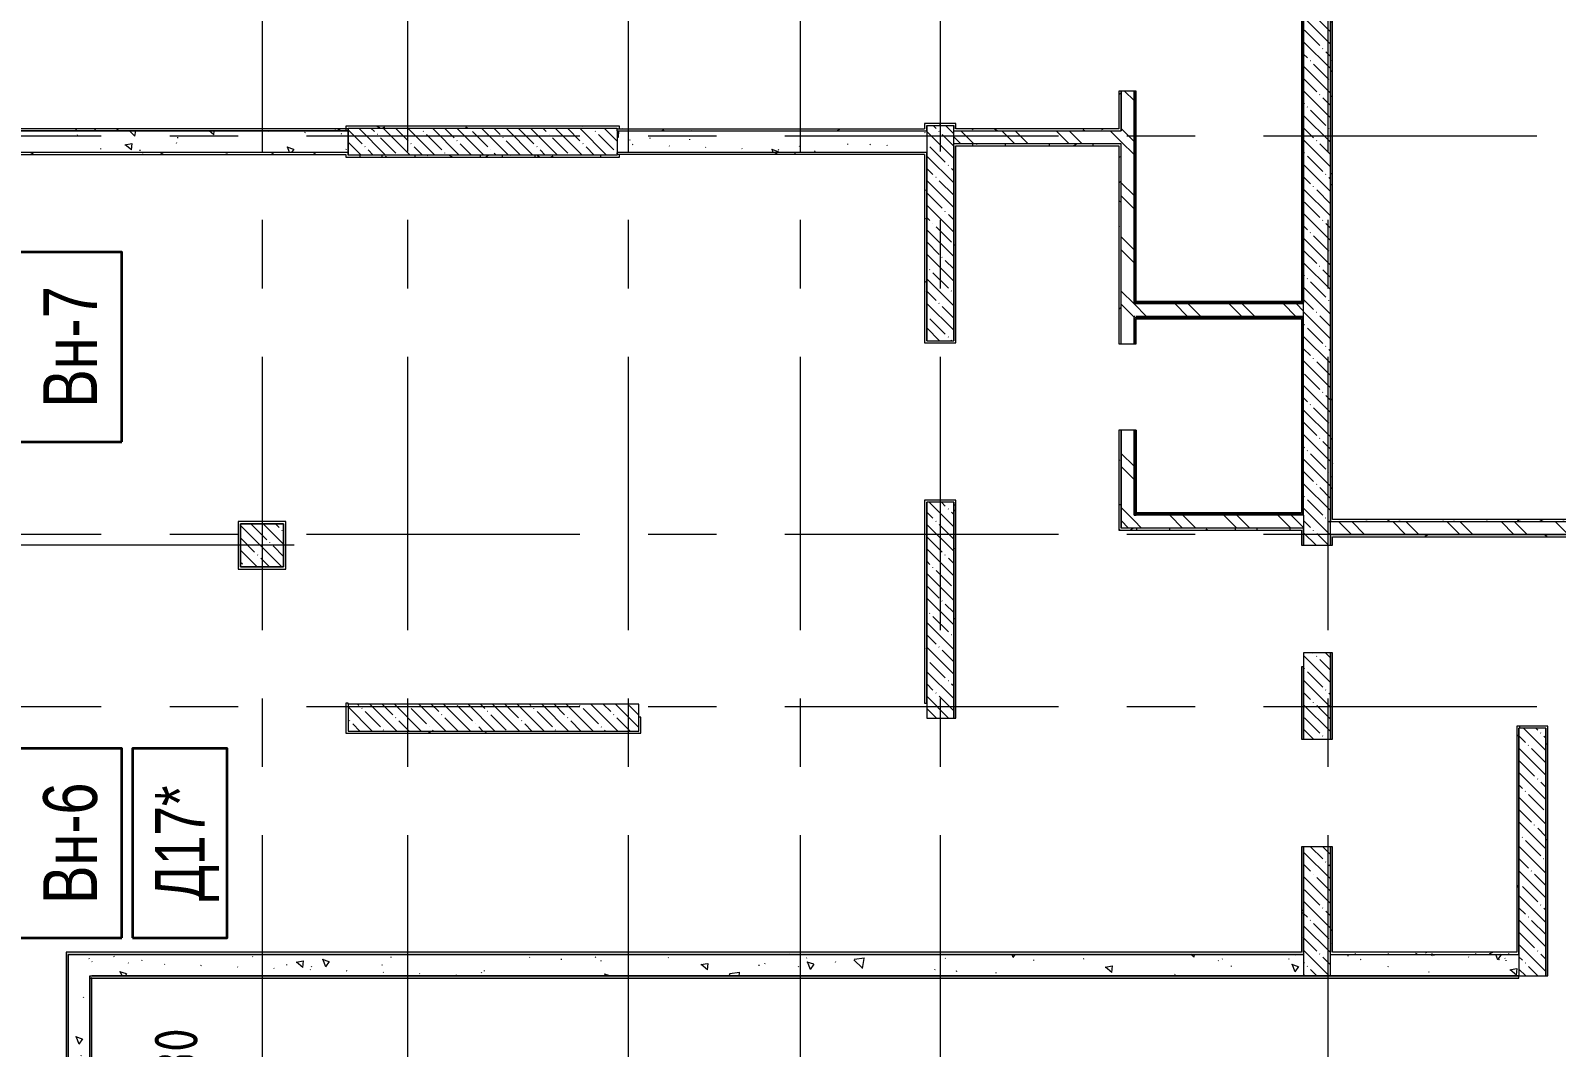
# Model space of a CAD drawing. Header units: metres. Extents: x 50 to 891, y -1294 to 247.
# Drawn here: x 200.7 to 271.6, y -906.8 to -859.6 of the extents above; entities that cross this region are included whole.
import ezdxf
from ezdxf.enums import TextEntityAlignment as Align

# ---------------------------------------------------------------- set-up
doc = ezdxf.new("R2010")
doc.units = ezdxf.units.M
doc.linetypes.add('Линия сетки', pattern=[22.225, 12.7, -3.175, 3.175, -3.175])
for name, color, linetype in [('ДВЕРИ', 5, 'Continuous'), ('МАРКИ', 3, 'Continuous'), ('ПЛАН', 8, 'Continuous')]:
    doc.layers.add(name, color=color, linetype=linetype)
doc.styles.add('ISOCPEUR', font='isocpeur.ttf', dxfattribs={"width": 0.8, "height": 200})
pattern_1 = [(135, (-1788.0002, 1229.93924), (-0.57024626, -0.57024626), []), (135, (-1788.0002, 1230.5095), (-0.57024626, -0.57024626), [1.008065, -0.201615, 0.016765, -0.18485])]
pattern_2 = [(140, (-1788.0002, 1229.9392), (0.318779, 3.6436825), [0.381, -4.191]), (85, (-1788.0002, 1229.9392), (-3.821138, -0.704858), [0.3048, -3.3528]), (190.451, (-1787.9737, 1230.243), (-3.5023338, 2.93885), [0.3238, -3.5618]), (136.184, (-1789.0162, 1229.9392), (0.840855, 5.421581), [0.5715, -6.2865]), (186.636, (-1788.946, 1230.391), (-4.948549, 4.74805), [0.4857, -5.3427]), (81.184, (-1789.016, 1229.939), (-4.948506, 4.748103), [0.4572, -5.0292]), (111, (-1788.7622, 1230.4472), (2.0453028, 3.0322893), [0.381, -4.191]), (56, (-1788.7622, 1230.4472), (-3.6837646, 1.2360417), [0.3048, -3.3528]), (161.451, (-1788.5918, 1230.7), (-1.6384274, 4.2683413), [0.3238, -3.5618]), (127.5, (-1788.0002, 1229.9392), (-1.6911006, 0.06177347), [0.03353, -3.27863, 0.03353, -3.37007, -3.3655]), (127.5, (-1788.0002, 1229.9392), (-1.6911006, 0.06177347), [-6.71576, 0.03353, -3.33197]), (97.5, (-1788.0002, 1229.9392), (-2.0036106, 1.3363944), [0.03353, -1.90703, 0.03353, -3.20243, -1.2827]), (97.5, (-1788.0002, 1229.9392), (-2.0036106, 1.3363944), [-5.17652, 0.03353, -1.24917]), (57.5, (-1788.0002, 1228.8064), (0.1145767, 2.71181666), [0.03353, -1.23647, 0.03353, -9.18667]), (57.5, (-1788.0002, 1228.8064), (0.1145767, 2.71181666), [-1.30353, -3.92887, 0.03353, -5.22427]), (47.5, (-1788.0002, 1228.2984), (-0.5085355, 2.9625848), [0.03353, -1.61747, 0.03353, -6.33171]), (47.5, (-1788.0002, 1228.2984), (-0.5085355, 2.9625848), [-1.68453, -2.59791, 0.03353, -3.70027])]
pattern_3 = [(135, (-1788.0002, 1229.9392), (-1.2572359, -1.2572359), []), (135, (-1789.9052, 1229.9392), (-1.2572359, -1.2572359), [])]
pattern_4 = [(90, (-1788.00024, 1229.93924), (-0.508, 2.032), [0.16764, -1.35636, 0.16764, -9.48436]), (90, (-1788.00024, 1229.93924), (-0.508, 2.032), [-1.69164, -1.35636, 0.16764, -2.88036, -5.08]), (90, (-1788.00024, 1229.93924), (-0.508, 2.032), [-6.096, 0.16764, -1.35636, 0.16764, -3.38836]), (90, (-1788.00024, 1229.93924), (-0.508, 2.032), [-7.78764, -0.84836, 0.16764, -2.37236]), (210, (-1788.25424, 1230.70124), (-1.50576362, -1.455940905), [0.16764, -1.35636, 0.16764, -9.48436]), (210, (-1788.25424, 1230.70124), (-1.50576362, -1.455940905), [-1.69164, -1.35636, 0.16764, -2.88036, -5.08]), (210, (-1788.25424, 1230.70124), (-1.50576362, -1.455940905), [-6.096, 0.16764, -1.35636, 0.16764, -3.38836]), (210, (-1788.25424, 1230.70124), (-1.50576362, -1.455940905), [-7.78764, -0.84836, 0.16764, -2.37236]), (330, (-1789.27024, 1230.95524), (2.01376362, -0.576059095), [0.16764, -1.35636, 0.16764, -9.48436]), (330, (-1789.27024, 1230.95524), (2.01376362, -0.576059095), [-1.69164, -1.35636, 0.16764, -2.88036, -5.08]), (330, (-1789.27024, 1230.95524), (2.01376362, -0.576059095), [-6.096, 0.16764, -1.35636, 0.16764, -3.38836]), (330, (-1789.27024, 1230.95524), (2.01376362, -0.576059095), [-7.78764, -0.84836, 0.16764, -2.37236])]
pattern_5 = [(90, (-1788.0002, 1229.9392), (-1.2, 1e-16), []), (180, (-1788.0002, 1229.9392), (-1e-16, -1.2), [])]

msp = doc.modelspace()

# ---------------------------------------------------------------- hatches: boundary and pattern name
at = {"layer": 'ПЛАН', "lineweight": 13}
h = msp.add_hatch(dxfattribs=at)
h.set_pattern_fill('FP_5', color=8, scale=0.005, angle=90, style=0, pattern_type=2)
h.set_pattern_definition(pattern_4)
h.paths.add_polyline_path([(251.395, -864.269), (251.395, -862.419), (251.295, -862.419), (251.295, -864.269)])
h.paths.add_polyline_path([(251.395, -857.244), (251.295, -857.244), (251.295, -858.419), (251.395, -858.419), (251.395, -858.412)])
h = msp.add_hatch(dxfattribs=at)
h.set_pattern_fill('FP_1', color=8, scale=0.005, angle=90, style=0, pattern_type=2)
h.set_pattern_definition(pattern_3)
h.paths.add_polyline_path([(251.995, -882.117), (251.995, -878.167), (251.395, -878.167), (251.395, -882.717), (251.995, -882.717)])
h.paths.add_polyline_path([(251.995, -872.292), (251.995, -862.419), (251.395, -862.419), (251.395, -874.167), (251.995, -874.167), (251.995, -872.892)])
h.paths.add_polyline_path([(251.995, -858.419), (251.995, -857.144), (251.395, -857.144), (251.395, -858.419)])
h = msp.add_hatch(dxfattribs=at)
h.set_pattern_fill('FP_5', color=8, scale=0.005, angle=90, style=0, pattern_type=2)
h.set_pattern_definition(pattern_4)
h.paths.add_polyline_path([(252.045, -858.419), (252.045, -857.144), (251.995, -857.144), (251.995, -858.419)])
h.paths.add_polyline_path([(252.045, -862.419), (251.995, -862.419), (251.995, -872.292), (252.045, -872.292), (252.045, -864.281)])
h = msp.add_hatch(dxfattribs=at)
h.set_pattern_fill('FP_6', color=8, scale=0.005, angle=90, style=0, pattern_type=2)
h.set_pattern_definition(pattern_5)
h.paths.add_polyline_path([(252.095, -857.244), (252.095, -857.194), (252.045, -857.194), (252.045, -858.419), (252.095, -858.419), (252.095, -858.412)])
h.paths.add_polyline_path([(252.095, -872.242), (252.095, -862.419), (252.045, -862.419), (252.045, -872.242)])
h = msp.add_hatch(dxfattribs=at)
h.set_pattern_fill('FP_6', color=8, scale=0.005, angle=90, style=0, pattern_type=2)
h.set_pattern_definition(pattern_5)
h.paths.add_polyline_path([(259.82, -872.192), (259.82, -857.194), (259.77, -857.194), (259.77, -872.192)])
h = msp.add_hatch(dxfattribs=at)
h.set_pattern_fill('FP_5', color=8, scale=0.005, angle=90, style=0, pattern_type=2)
h.set_pattern_definition(pattern_4)
h.paths.add_polyline_path([(259.87, -872.192), (259.87, -857.144), (259.82, -857.144), (259.82, -872.242), (259.87, -872.242)])
h = msp.add_hatch(dxfattribs=at)
h.set_pattern_fill('FP_2', color=8, scale=0.005, angle=90, style=0, pattern_type=2)
h.set_pattern_definition(pattern_1)
h.paths.add_polyline_path([(261.12, -902.419), (261.12, -897.519), (259.87, -897.519), (259.87, -903.519), (261.12, -903.519), (261.12, -902.519)])
h.paths.add_polyline_path([(261.12, -882.067), (261.12, -857.144), (259.87, -857.144), (259.87, -883.519), (261.12, -883.519), (261.12, -882.417)])
h.paths.add_polyline_path([(261.12, -892.519), (261.12, -888.519), (259.87, -888.519), (259.87, -892.519)])
h = msp.add_hatch(dxfattribs=at)
h.set_pattern_fill('FP_5', color=8, scale=0.005, angle=90, style=0, pattern_type=2)
h.set_pattern_definition(pattern_4)
h.paths.add_polyline_path([(261.22, -857.244), (261.22, -857.144), (261.12, -857.144), (261.12, -882.417), (261.22, -882.417), (261.22, -858.412)])
h = msp.add_hatch(dxfattribs=at)
h.set_pattern_fill('FP_5', color=8, scale=0.005, angle=90, style=0, pattern_type=2)
h.set_pattern_definition(pattern_4)
h.paths.add_polyline_path([(243.62, -864.019), (243.62, -863.919), (242.37, -863.919), (242.37, -864.019)])
h = msp.add_hatch(dxfattribs=at)
h.set_pattern_fill('FP_5', color=8, scale=0.005, angle=90, style=0, pattern_type=2)
h.set_pattern_definition(pattern_4)
h.paths.add_polyline_path([(215.495, -864.169), (192.97, -864.169), (192.97, -864.269), (215.495, -864.269)])
h = msp.add_hatch(dxfattribs=at)
h.set_pattern_fill('FP_3', color=8, scale=0.005, angle=90, style=0, pattern_type=2)
h.set_pattern_definition(pattern_2)
h.paths.add_polyline_path([(215.495, -865.269), (215.495, -864.269), (192.97, -864.269), (192.97, -865.269), (212.236, -865.269)])
h = msp.add_hatch(dxfattribs=at)
h.set_pattern_fill('FP_5', color=8, scale=0.005, angle=90, style=0, pattern_type=2)
h.set_pattern_definition(pattern_4)
h.paths.add_polyline_path([(227.995, -864.044), (215.495, -864.044), (215.495, -864.144), (227.995, -864.144)])
h = msp.add_hatch(dxfattribs=at)
h.set_pattern_fill('FP_2', color=8, scale=0.005, angle=90, style=0, pattern_type=2)
h.set_pattern_definition(pattern_1)
h.paths.add_polyline_path([(227.995, -864.169), (227.995, -864.144), (215.495, -864.144), (215.495, -865.394), (227.995, -865.394), (227.995, -864.269)])
h = msp.add_hatch(dxfattribs=at)
h.set_pattern_fill('FP_5', color=8, scale=0.005, angle=90, style=0, pattern_type=2)
h.set_pattern_definition(pattern_4)
h.paths.add_polyline_path([(242.27, -864.169), (227.995, -864.169), (227.995, -864.269), (242.27, -864.269)])
h = msp.add_hatch(dxfattribs=at)
h.set_pattern_fill('FP_3', color=8, scale=0.005, angle=90, style=0, pattern_type=2)
h.set_pattern_definition(pattern_2)
h.paths.add_polyline_path([(242.37, -865.269), (242.37, -864.269), (227.995, -864.269), (227.995, -865.269), (242.27, -865.269)])
h = msp.add_hatch(dxfattribs=at)
h.set_pattern_fill('FP_2', color=8, scale=0.005, angle=90, style=0, pattern_type=2)
h.set_pattern_definition(pattern_1)
h.paths.add_polyline_path([(243.62, -864.169), (243.62, -864.019), (242.37, -864.019), (242.37, -874.019), (243.62, -874.019), (243.62, -864.269)])
h = msp.add_hatch(dxfattribs=at)
h.set_pattern_fill('FP_5', color=8, scale=0.005, angle=90, style=0, pattern_type=2)
h.set_pattern_definition(pattern_4)
h.paths.add_polyline_path([(251.295, -864.269), (251.295, -864.169), (243.62, -864.169), (243.62, -864.269), (250.071, -864.269)])
h = msp.add_hatch(dxfattribs=at)
h.set_pattern_fill('FP_1', color=8, scale=0.005, angle=90, style=0, pattern_type=2)
h.set_pattern_definition(pattern_3)
h.paths.add_polyline_path([(251.395, -864.281), (251.395, -864.269), (243.62, -864.269), (243.62, -864.869), (251.395, -864.869)])
h = msp.add_hatch(dxfattribs=at)
h.set_pattern_fill('FP_5', color=8, scale=0.005, angle=90, style=0, pattern_type=2)
h.set_pattern_definition(pattern_4)
h.paths.add_polyline_path([(215.395, -865.269), (192.97, -865.269), (192.97, -865.369), (215.395, -865.369)])
h = msp.add_hatch(dxfattribs=at)
h.set_pattern_fill('FP_5', color=8, scale=0.005, angle=90, style=0, pattern_type=2)
h.set_pattern_definition(pattern_4)
h.paths.add_polyline_path([(242.27, -865.269), (227.995, -865.269), (227.995, -865.369), (242.27, -865.369)])
h = msp.add_hatch(dxfattribs=at)
h.set_pattern_fill('FP_5', color=8, scale=0.005, angle=90, style=0, pattern_type=2)
h.set_pattern_definition(pattern_4)
h.paths.add_polyline_path([(242.37, -865.269), (242.27, -865.269), (242.27, -874.019), (242.37, -874.019)])
h = msp.add_hatch(dxfattribs=at)
h.set_pattern_fill('FP_5', color=8, scale=0.005, angle=90, style=0, pattern_type=2)
h.set_pattern_definition(pattern_4)
h.paths.add_polyline_path([(251.295, -864.869), (243.62, -864.869), (243.62, -864.969), (251.295, -864.969)])
h = msp.add_hatch(dxfattribs=at)
h.set_pattern_fill('FP_5', color=8, scale=0.005, angle=90, style=0, pattern_type=2)
h.set_pattern_definition(pattern_4)
h.paths.add_polyline_path([(243.72, -874.119), (243.72, -864.969), (243.62, -864.969), (243.62, -874.119)])
h = msp.add_hatch(dxfattribs=at)
h.set_pattern_fill('FP_5', color=8, scale=0.005, angle=90, style=0, pattern_type=2)
h.set_pattern_definition(pattern_4)
h.paths.add_polyline_path([(251.395, -870.15), (251.395, -864.869), (251.295, -864.869), (251.295, -874.167), (251.395, -874.167)])
h.paths.add_polyline_path([(251.395, -878.167), (251.295, -878.167), (251.295, -882.717), (251.395, -882.717)])
h = msp.add_hatch(dxfattribs=at)
h.set_pattern_fill('FP_5', color=8, scale=0.005, angle=90, style=0, pattern_type=2)
h.set_pattern_definition(pattern_4)
h.paths.add_polyline_path([(227.995, -865.394), (215.495, -865.394), (215.495, -865.494), (227.995, -865.494)])
h = msp.add_hatch(dxfattribs=at)
h.set_pattern_fill('FP_1', color=8, scale=0.005, angle=90, style=0, pattern_type=2)
h.set_pattern_definition(pattern_3)
h.paths.add_polyline_path([(259.87, -872.292), (251.995, -872.292), (251.995, -872.892), (259.87, -872.892)])
h = msp.add_hatch(dxfattribs=at)
h.set_pattern_fill('FP_5', color=8, scale=0.005, angle=90, style=0, pattern_type=2)
h.set_pattern_definition(pattern_4)
h.paths.add_polyline_path([(259.87, -872.292), (259.87, -872.242), (252.045, -872.242), (252.045, -872.292), (259.529, -872.292)])
h = msp.add_hatch(dxfattribs=at)
h.set_pattern_fill('FP_6', color=8, scale=0.005, angle=90, style=0, pattern_type=2)
h.set_pattern_definition(pattern_5)
h.paths.add_polyline_path([(259.82, -872.192), (252.095, -872.192), (252.095, -872.242), (259.82, -872.242)])
h = msp.add_hatch(dxfattribs=at)
h.set_pattern_fill('FP_5', color=8, scale=0.005, angle=90, style=0, pattern_type=2)
h.set_pattern_definition(pattern_4)
h.paths.add_polyline_path([(252.045, -872.942), (252.045, -872.892), (251.995, -872.892), (251.995, -874.167), (252.045, -874.167)])
h.paths.add_polyline_path([(252.045, -882.117), (252.045, -878.167), (251.995, -878.167), (251.995, -882.117)])
h = msp.add_hatch(dxfattribs=at)
h.set_pattern_fill('FP_6', color=8, scale=0.005, angle=90, style=0, pattern_type=2)
h.set_pattern_definition(pattern_5)
h.paths.add_polyline_path([(252.095, -882.117), (252.095, -878.167), (252.045, -878.167), (252.045, -882.117)])
h.paths.add_polyline_path([(252.095, -872.942), (252.045, -872.942), (252.045, -874.167), (252.095, -874.167), (252.095, -872.992)])
h = msp.add_hatch(dxfattribs=at)
h.set_pattern_fill('FP_6', color=8, scale=0.005, angle=90, style=0, pattern_type=2)
h.set_pattern_definition(pattern_5)
h.paths.add_polyline_path([(259.77, -872.992), (259.77, -872.942), (252.095, -872.942), (252.095, -872.992), (259.529, -872.992)])
h = msp.add_hatch(dxfattribs=at)
h.set_pattern_fill('FP_6', color=8, scale=0.005, angle=90, style=0, pattern_type=2)
h.set_pattern_definition(pattern_5)
h.paths.add_polyline_path([(259.82, -882.017), (259.82, -872.942), (259.77, -872.942), (259.77, -882.017)])
h = msp.add_hatch(dxfattribs=at)
h.set_pattern_fill('FP_5', color=8, scale=0.005, angle=90, style=0, pattern_type=2)
h.set_pattern_definition(pattern_4)
h.paths.add_polyline_path([(259.87, -881.932), (259.87, -872.892), (259.82, -872.892), (259.82, -882.067), (259.87, -882.067), (259.87, -882.017)])
h = msp.add_hatch(dxfattribs=at)
h.set_pattern_fill('FP_5', color=8, scale=0.005, angle=90, style=0, pattern_type=2)
h.set_pattern_definition(pattern_4)
h.paths.add_polyline_path([(242.37, -881.519), (242.37, -881.419), (242.27, -881.419), (242.27, -890.844), (242.37, -890.844)])
h = msp.add_hatch(dxfattribs=at)
h.set_pattern_fill('FP_2', color=8, scale=0.005, angle=90, style=0, pattern_type=2)
h.set_pattern_definition(pattern_1)
h.paths.add_polyline_path([(243.62, -881.519), (242.37, -881.519), (242.37, -891.544), (243.62, -891.544), (243.62, -888.819)])
h = msp.add_hatch(dxfattribs=at)
h.set_pattern_fill('FP_5', color=8, scale=0.005, angle=90, style=0, pattern_type=2)
h.set_pattern_definition(pattern_4)
h.paths.add_polyline_path([(243.72, -888.819), (243.72, -881.419), (243.62, -881.419), (243.62, -888.819)])
h = msp.add_hatch(dxfattribs=at)
h.set_pattern_fill('FP_1', color=8, scale=0.005, angle=90, style=0, pattern_type=2)
h.set_pattern_definition(pattern_3)
h.paths.add_polyline_path([(259.87, -882.117), (251.995, -882.117), (251.995, -882.717), (259.87, -882.717)])
h = msp.add_hatch(dxfattribs=at)
h.set_pattern_fill('FP_6', color=8, scale=0.005, angle=90, style=0, pattern_type=2)
h.set_pattern_definition(pattern_5)
h.paths.add_polyline_path([(259.82, -882.017), (252.095, -882.017), (252.095, -882.067), (259.82, -882.067)])
h = msp.add_hatch(dxfattribs=at)
h.set_pattern_fill('FP_5', color=8, scale=0.005, angle=90, style=0, pattern_type=2)
h.set_pattern_definition(pattern_4)
h.paths.add_polyline_path([(259.87, -882.117), (259.87, -882.067), (252.095, -882.067), (252.095, -882.117), (259.529, -882.117)])
h = msp.add_hatch(dxfattribs=at)
h.set_pattern_fill('FP_5', color=8, scale=0.005, angle=90, style=0, pattern_type=2)
h.set_pattern_definition(pattern_4)
h.paths.add_polyline_path([(278.37, -882.317), (261.22, -882.317), (261.22, -882.417), (278.37, -882.417)])
h = msp.add_hatch(dxfattribs=at)
h.set_pattern_fill('FP_2', color=8, scale=0.005, angle=90, style=0, pattern_type=2)
h.set_pattern_definition(pattern_1)
h.paths.add_polyline_path([(212.495, -882.519), (210.495, -882.519), (210.495, -884.519), (212.495, -884.519)])
h = msp.add_hatch(dxfattribs=at)
h.set_pattern_fill('FP_5', color=8, scale=0.005, angle=90, style=0, pattern_type=2)
h.set_pattern_definition(pattern_4)
h.paths.add_polyline_path([(259.769, -882.717), (251.295, -882.717), (251.295, -882.817), (259.769, -882.817)])
h = msp.add_hatch(dxfattribs=at)
h.set_pattern_fill('FP_1', color=8, scale=0.005, angle=90, style=0, pattern_type=2)
h.set_pattern_definition(pattern_3)
h.paths.add_polyline_path([(278.37, -883.017), (278.37, -882.417), (261.12, -882.417), (261.12, -883.017), (268.988, -883.017)])
h = msp.add_hatch(dxfattribs=at)
h.set_pattern_fill('FP_5', color=8, scale=0.005, angle=90, style=0, pattern_type=2)
h.set_pattern_definition(pattern_4)
h.paths.add_polyline_path([(261.22, -897.519), (261.12, -897.519), (261.12, -902.419), (261.22, -902.419), (261.22, -899.495)])
h.paths.add_polyline_path([(261.22, -883.117), (261.22, -883.017), (261.12, -883.017), (261.12, -883.519), (261.22, -883.519)])
h.paths.add_polyline_path([(261.22, -888.519), (261.12, -888.519), (261.12, -892.519), (261.22, -892.519)])
h = msp.add_hatch(dxfattribs=at)
h.set_pattern_fill('FP_5', color=8, scale=0.005, angle=90, style=0, pattern_type=2)
h.set_pattern_definition(pattern_4)
h.paths.add_polyline_path([(278.37, -883.017), (261.22, -883.017), (261.22, -883.117), (278.37, -883.117)])
h = msp.add_hatch(dxfattribs=at)
h.set_pattern_fill('FP_5', color=8, scale=0.005, angle=90, style=0, pattern_type=2)
h.set_pattern_definition(pattern_4)
h.paths.add_polyline_path([(243.72, -891.544), (243.72, -888.819), (243.62, -888.819), (243.62, -891.544)])
h = msp.add_hatch(dxfattribs=at)
h.set_pattern_fill('FP_5', color=8, scale=0.005, angle=90, style=0, pattern_type=2)
h.set_pattern_definition(pattern_4)
h.paths.add_polyline_path([(259.87, -892.519), (259.87, -889.169), (259.77, -889.169), (259.77, -892.519)])
h.paths.add_polyline_path([(259.87, -897.519), (259.77, -897.519), (259.77, -902.419), (259.87, -902.419), (259.87, -899.495)])
h = msp.add_hatch(dxfattribs=at)
h.set_pattern_fill('FP_2', color=8, scale=0.005, angle=90, style=0, pattern_type=2)
h.set_pattern_definition(pattern_1)
h.paths.add_polyline_path([(228.995, -890.894), (215.495, -890.894), (215.495, -892.144), (228.995, -892.144), (228.995, -891.494)])
h = msp.add_hatch(dxfattribs=at)
h.set_pattern_fill('FP_5', color=8, scale=0.005, angle=90, style=0, pattern_type=2)
h.set_pattern_definition(pattern_4)
h.paths.add_polyline_path([(229.095, -892.144), (215.495, -892.144), (215.495, -892.244), (229.095, -892.244)])
h = msp.add_hatch(dxfattribs=at)
h.set_pattern_fill('FP_5', color=8, scale=0.005, angle=90, style=0, pattern_type=2)
h.set_pattern_definition(pattern_4)
h.paths.add_polyline_path([(271.12, -892.019), (271.12, -891.919), (269.77, -891.919), (269.77, -892.019), (269.87, -892.019)])
h = msp.add_hatch(dxfattribs=at)
h.set_pattern_fill('FP_5', color=8, scale=0.005, angle=90, style=0, pattern_type=2)
h.set_pattern_definition(pattern_4)
h.paths.add_polyline_path([(269.87, -902.519), (269.87, -892.019), (269.77, -892.019), (269.77, -902.519)])
h = msp.add_hatch(dxfattribs=at)
h.set_pattern_fill('FP_2', color=8, scale=0.005, angle=90, style=0, pattern_type=2)
h.set_pattern_definition(pattern_1)
h.paths.add_polyline_path([(271.12, -932.894), (271.12, -931.394), (269.87, -931.394), (269.87, -934.519), (271.12, -934.519), (271.12, -933.894)])
h.paths.add_polyline_path([(271.12, -953.319), (271.12, -939.519), (269.87, -939.519), (269.873, -953.319), (270.473, -953.319)])
h.paths.add_polyline_path([(271.12, -899.495), (271.12, -892.019), (269.87, -892.019), (269.87, -903.519), (271.12, -903.519)])
h.paths.add_polyline_path([(271.12, -921.894), (271.12, -908.519), (269.87, -908.519), (269.87, -924.394), (271.12, -924.394), (271.12, -922.971)])
h = msp.add_hatch(dxfattribs=at)
h.set_pattern_fill('FP_5', color=8, scale=0.005, angle=90, style=0, pattern_type=2)
h.set_pattern_definition(pattern_4)
h.paths.add_polyline_path([(271.22, -908.519), (271.12, -908.519), (271.12, -921.794), (271.22, -921.794), (271.22, -911.233)])
h.paths.add_polyline_path([(271.22, -891.919), (271.12, -891.919), (271.12, -903.519), (271.22, -903.519), (271.22, -899.495)])
h = msp.add_hatch(dxfattribs=at)
h.set_pattern_fill('FP_5', color=8, scale=0.005, angle=90, style=0, pattern_type=2)
h.set_pattern_definition(pattern_4)
h.paths.add_polyline_path([(259.87, -902.519), (259.87, -902.419), (202.395, -902.419), (202.395, -902.519), (259.529, -902.519)])
h = msp.add_hatch(dxfattribs=at)
h.set_pattern_fill('FP_5', color=8, scale=0.005, angle=90, style=0, pattern_type=2)
h.set_pattern_definition(pattern_4)
h.paths.add_polyline_path([(202.495, -902.519), (202.395, -902.519), (202.395, -910.519), (202.495, -910.519)])
h = msp.add_hatch(dxfattribs=at)
h.set_pattern_fill('FP_3', color=8, scale=0.005, angle=90, style=0, pattern_type=2)
h.set_pattern_definition(pattern_2)
h.paths.add_polyline_path([(203.495, -910.419), (203.495, -902.519), (202.495, -902.519), (202.495, -910.519), (203.495, -910.519)])
h = msp.add_hatch(dxfattribs=at)
h.set_pattern_fill('FP_3', color=8, scale=0.005, angle=90, style=0, pattern_type=2)
h.set_pattern_definition(pattern_2)
h.paths.add_polyline_path([(269.87, -903.519), (269.87, -902.519), (261.12, -902.519), (261.12, -903.519), (268.988, -903.519)])
h.paths.add_polyline_path([(259.87, -902.519), (203.495, -902.519), (203.495, -903.519), (259.87, -903.519)])
h = msp.add_hatch(dxfattribs=at)
h.set_pattern_fill('FP_5', color=8, scale=0.005, angle=90, style=0, pattern_type=2)
h.set_pattern_definition(pattern_4)
h.paths.add_polyline_path([(269.77, -902.419), (261.12, -902.419), (261.12, -902.519), (269.77, -902.519)])
h = msp.add_hatch(dxfattribs=at)
h.set_pattern_fill('FP_5', color=8, scale=0.005, angle=90, style=0, pattern_type=2)
h.set_pattern_definition(pattern_4)
h.paths.add_polyline_path([(203.595, -903.619), (203.595, -903.519), (203.495, -903.519), (203.495, -910.419), (203.595, -910.419), (203.595, -905.364)])
h = msp.add_hatch(dxfattribs=at)
h.set_pattern_fill('FP_5', color=8, scale=0.005, angle=90, style=0, pattern_type=2)
h.set_pattern_definition(pattern_4)
h.paths.add_polyline_path([(269.87, -903.519), (203.595, -903.519), (203.595, -903.619), (269.87, -903.619)])

# ---------------------------------------------------------------- linework, layer by layer
at = {"layer": 'ДВЕРИ', "color": 1, "lineweight": 35}
msp.add_lwpolyline([(205.482, -901.755), (209.882, -901.755), (209.882, -892.955), (205.482, -892.955)], close=True, dxfattribs=at)
at = {"layer": 'МАРКИ', "color": 1, "lineweight": 35}
for points in [[(204.982, -878.705), (204.982, -869.905), (200.182, -869.905), (200.182, -878.705)], [(204.982, -901.755), (204.982, -892.955), (200.182, -892.955), (200.182, -901.755)]]:
    msp.add_lwpolyline(points, close=True, dxfattribs=at)
at = {"layer": 'ПЛАН', "color": 8, "linetype": 'Линия сетки', "lineweight": 13}
for p, q in [((211.495, -808.082), (211.495, -1001.398)), ((218.245, -808.082), (218.245, -1001.398)), ((218.245, -808.082), (218.245, -1001.398)), ((228.495, -808.082), (228.495, -1001.398)), ((236.495, -808.082), (236.495, -1001.398)), ((242.995, -808.082), (242.995, -1001.398)), ((260.995, -808.082), (260.995, -1001.398)), ((315.156, -864.519), (178.258, -864.519)), ((315.156, -883.019), (184.608, -883.019)), ((212.995, -883.519), (165.738, -883.519)), ((315.156, -891.019), (178.258, -891.019))]:
    msp.add_line(p, q, dxfattribs=at)
at = {"layer": 'ПЛАН', "color": 8, "lineweight": 13}
for p, q in [((259.77, -857.244), (259.77, -872.192)), ((259.82, -857.194), (259.82, -872.192)), ((259.87, -857.144), (259.87, -872.107)), ((259.87, -872.107), (259.87, -857.144)), ((261.12, -883.519), (261.12, -857.144)), ((261.12, -857.144), (261.12, -882.417)), ((261.22, -882.317), (261.22, -857.244)), ((251.295, -862.419), (251.295, -864.169)), ((251.395, -862.419), (251.295, -862.419)), ((251.995, -862.419), (251.395, -862.419)), ((251.395, -862.419), (251.395, -864.269)), ((251.395, -864.269), (251.395, -862.419)), ((251.995, -872.292), (251.995, -862.419)), ((252.095, -862.419), (251.995, -862.419)), ((251.995, -862.419), (251.995, -872.292)), ((252.045, -872.242), (252.045, -862.419)), ((252.095, -872.192), (252.095, -862.419)), ((243.72, -863.919), (242.27, -863.919)), ((242.27, -863.919), (242.27, -864.169)), ((243.72, -864.169), (243.72, -863.919)), ((215.495, -864.169), (192.97, -864.169)), ((215.495, -864.269), (192.97, -864.269)), ((192.97, -864.269), (215.495, -864.269)), ((228.095, -864.044), (215.395, -864.044)), ((215.395, -864.044), (215.395, -864.269)), ((215.395, -864.269), (215.495, -864.269)), ((215.495, -864.144), (215.495, -864.169)), ((215.495, -864.144), (227.995, -864.144)), ((215.495, -864.269), (215.495, -864.144)), ((215.495, -864.169), (215.495, -864.269)), ((215.495, -864.269), (215.495, -865.394)), ((215.495, -865.394), (215.495, -864.269)), ((227.995, -864.169), (227.995, -864.144)), ((227.995, -864.269), (227.995, -864.169)), ((227.995, -864.169), (242.27, -864.169)), ((227.995, -864.269), (227.995, -865.394)), ((227.995, -864.269), (242.37, -864.269)), ((228.095, -864.169), (228.095, -864.044)), ((242.37, -864.019), (242.37, -874.019)), ((242.37, -864.019), (243.62, -864.019)), ((242.37, -864.269), (242.37, -864.019)), ((243.62, -864.169), (243.62, -864.019)), ((243.62, -864.019), (243.62, -864.169)), ((243.62, -874.019), (243.62, -864.169)), ((243.62, -864.269), (251.395, -864.269)), ((251.295, -864.169), (243.72, -864.169)), ((215.395, -865.269), (192.97, -865.269)), ((215.495, -865.269), (215.395, -865.269)), ((242.37, -865.269), (227.995, -865.269)), ((242.37, -874.019), (242.37, -865.269)), ((251.395, -864.869), (243.62, -864.869)), ((243.62, -864.969), (243.62, -874.019)), ((243.72, -864.969), (251.295, -864.969)), ((243.72, -874.119), (243.72, -864.969)), ((251.295, -864.969), (251.295, -874.167)), ((251.395, -874.167), (251.395, -864.869)), ((192.97, -865.369), (215.395, -865.369)), ((215.395, -865.369), (215.395, -865.494)), ((215.395, -865.494), (228.095, -865.494)), ((227.995, -865.394), (215.495, -865.394)), ((242.27, -865.369), (227.995, -865.369)), ((228.095, -865.494), (228.095, -865.369)), ((242.27, -865.369), (242.27, -874.119)), ((251.995, -872.292), (252.045, -872.292)), ((259.82, -872.242), (252.045, -872.242)), ((252.045, -872.292), (259.87, -872.292)), ((259.77, -872.192), (252.095, -872.192)), ((259.82, -872.192), (259.82, -872.242)), ((259.87, -872.107), (259.87, -872.242)), ((259.87, -872.192), (259.87, -872.107)), ((259.87, -872.892), (259.87, -872.242)), ((251.995, -874.167), (251.995, -872.892)), ((252.045, -872.892), (251.995, -872.892)), ((252.045, -874.167), (252.045, -872.942)), ((252.045, -872.942), (259.82, -872.942)), ((252.095, -872.892), (259.87, -872.892)), ((259.87, -872.892), (252.095, -872.892)), ((252.095, -874.167), (252.095, -872.992)), ((252.095, -872.992), (259.77, -872.992)), ((259.77, -872.992), (259.77, -882.017)), ((259.82, -872.942), (259.82, -882.017)), ((259.87, -881.932), (259.87, -872.892)), ((242.27, -874.119), (243.72, -874.119)), ((242.37, -874.019), (243.62, -874.019)), ((251.295, -874.167), (251.395, -874.167)), ((251.395, -874.167), (251.995, -874.167)), ((251.995, -874.167), (252.095, -874.167)), ((251.295, -878.167), (251.295, -882.817)), ((251.395, -878.167), (251.295, -878.167)), ((251.995, -878.167), (251.395, -878.167)), ((251.395, -878.167), (251.395, -882.717)), ((251.395, -882.717), (251.395, -878.167)), ((251.995, -882.117), (251.995, -878.167)), ((252.095, -878.167), (251.995, -878.167)), ((252.045, -882.117), (252.045, -878.167)), ((252.095, -878.167), (252.095, -882.117)), ((242.27, -881.419), (242.27, -890.844)), ((243.72, -881.419), (242.27, -881.419)), ((242.37, -881.519), (242.37, -890.844)), ((243.62, -881.519), (242.37, -881.519)), ((242.37, -890.844), (242.37, -881.519)), ((243.62, -888.819), (243.62, -881.519)), ((243.62, -881.519), (243.62, -888.819)), ((243.72, -888.819), (243.72, -881.419)), ((251.995, -882.117), (252.095, -882.117)), ((259.77, -882.017), (252.095, -882.017)), ((259.82, -882.067), (252.095, -882.067)), ((259.87, -882.117), (252.095, -882.117)), ((259.82, -882.017), (259.82, -882.067)), ((259.87, -882.117), (259.87, -881.932)), ((259.87, -882.117), (259.87, -883.519)), ((278.27, -882.317), (261.22, -882.317)), ((210.395, -882.419), (210.395, -884.619)), ((212.595, -882.419), (210.395, -882.419)), ((212.495, -882.519), (210.495, -882.519)), ((210.495, -882.519), (210.495, -884.519)), ((210.495, -884.519), (210.495, -882.519)), ((210.495, -882.519), (212.495, -882.519)), ((212.495, -884.519), (212.495, -882.519)), ((212.495, -882.519), (212.495, -884.519)), ((212.595, -884.619), (212.595, -882.419)), ((251.295, -882.817), (259.769, -882.817)), ((259.869, -882.717), (251.395, -882.717)), ((259.769, -882.817), (259.769, -883.519)), ((259.869, -882.717), (259.87, -882.717)), ((259.869, -883.519), (259.869, -882.717)), ((261.12, -882.417), (278.37, -882.417)), ((261.12, -883.017), (261.12, -883.519)), ((278.37, -883.017), (261.12, -883.017)), ((261.22, -883.017), (278.37, -883.017)), ((259.769, -883.519), (259.869, -883.519)), ((259.87, -883.519), (261.22, -883.519)), ((261.22, -883.519), (261.22, -883.117)), ((261.22, -883.117), (278.27, -883.117)), ((210.395, -884.619), (212.595, -884.619)), ((210.495, -884.519), (212.495, -884.519)), ((212.495, -884.519), (210.495, -884.519)), ((259.87, -888.519), (259.87, -889.169)), ((261.22, -888.519), (259.87, -888.519)), ((261.12, -892.519), (261.12, -888.519)), ((261.12, -888.519), (261.12, -892.519)), ((261.22, -892.519), (261.22, -888.519)), ((243.62, -891.544), (243.62, -888.819)), ((243.62, -888.819), (243.62, -891.544)), ((243.72, -891.544), (243.72, -888.819)), ((259.77, -889.169), (259.77, -892.519)), ((259.87, -889.169), (259.77, -889.169)), ((259.87, -889.169), (259.87, -892.519)), ((259.87, -892.519), (259.87, -889.169)), ((215.395, -890.844), (215.395, -892.244)), ((215.495, -890.844), (215.395, -890.844)), ((215.495, -890.894), (215.495, -890.844)), ((242.27, -890.844), (242.37, -890.844)), ((242.37, -890.844), (242.37, -891.544)), ((228.995, -890.894), (215.495, -890.894)), ((215.495, -890.894), (215.495, -892.144)), ((228.995, -891.494), (228.995, -890.894)), ((228.995, -892.144), (228.995, -891.494)), ((229.095, -891.494), (228.995, -891.494)), ((229.095, -892.244), (229.095, -891.494)), ((242.37, -891.544), (243.72, -891.544)), ((215.395, -892.244), (229.095, -892.244)), ((215.495, -892.144), (228.995, -892.144)), ((271.22, -891.919), (269.77, -891.919)), ((269.77, -891.919), (269.77, -902.419)), ((271.12, -892.019), (269.87, -892.019)), ((269.87, -892.019), (269.87, -903.519)), ((269.87, -902.519), (269.87, -892.019)), ((271.12, -903.519), (271.12, -892.019)), ((271.12, -892.019), (271.12, -903.519)), ((271.22, -903.519), (271.22, -891.919)), ((259.77, -892.519), (259.87, -892.519)), ((259.87, -892.519), (261.22, -892.519)), ((259.77, -897.519), (259.77, -902.419)), ((259.87, -897.519), (259.77, -897.519)), ((259.87, -897.519), (259.87, -903.519)), ((261.22, -897.519), (259.87, -897.519)), ((259.87, -902.419), (259.87, -897.519)), ((261.12, -903.519), (261.12, -897.519)), ((261.12, -897.519), (261.12, -902.419)), ((261.22, -902.419), (261.22, -897.519)), ((259.77, -902.419), (202.395, -902.419)), ((202.395, -902.419), (202.395, -910.419)), ((202.495, -902.519), (202.495, -910.519)), ((202.495, -902.519), (259.87, -902.519)), ((202.495, -910.519), (202.495, -902.519)), ((261.12, -902.519), (269.87, -902.519)), ((269.77, -902.419), (261.22, -902.419)), ((203.495, -910.419), (203.495, -903.519)), ((203.495, -903.519), (259.87, -903.519)), ((203.495, -903.519), (203.495, -910.419)), ((259.87, -903.519), (203.595, -903.519)), ((203.595, -910.419), (203.595, -903.619)), ((203.595, -903.619), (269.87, -903.619)), ((259.87, -903.519), (269.87, -903.519)), ((269.87, -903.519), (259.87, -903.519)), ((269.87, -903.619), (269.87, -903.519)), ((269.87, -903.519), (271.22, -903.519))]:
    msp.add_line(p, q, dxfattribs=at)

# ---------------------------------------------------------------- texts
at = {"layer": 'ДВЕРИ', "color": 1, "lineweight": 25, "width": 0.8}
msp.add_text('Д17*', height=2.3, rotation=90, dxfattribs=at).set_placement((207.682, -897.355), align=Align.MIDDLE_CENTER)
at = {"layer": 'МАРКИ', "color": 1, "lineweight": 25, "width": 0.8}
for s, p in [('Вн-7', (202.582, -874.305)), ('Вн-6', (202.582, -897.355))]:
    msp.add_text(s, height=2.5, rotation=90, dxfattribs=at).set_placement(p, align=Align.MIDDLE_CENTER)
at = {"layer": 'ПЛАН', "color": 8, "lineweight": 13, "insert": (206.508, -908.176), "char_height": 2, "width": 1.41097, "attachment_point": 1, "rotation": 90, "style": 'ISOCPEUR', "bg_fill": 2}
msp.add_mtext('30', dxfattribs=at)

doc.saveas('drawing.dxf')
